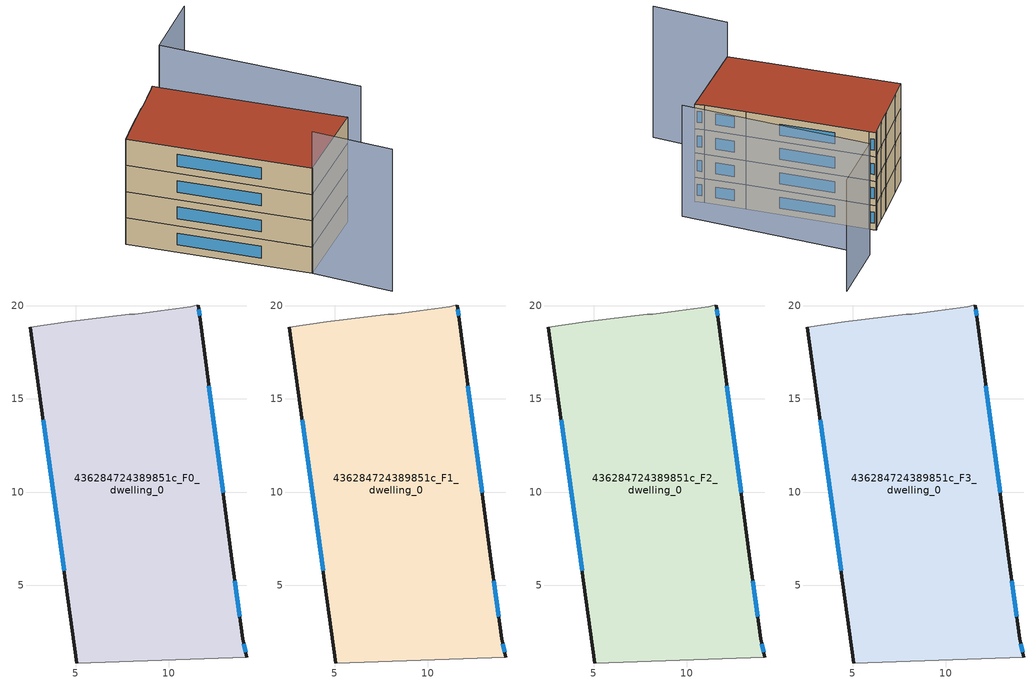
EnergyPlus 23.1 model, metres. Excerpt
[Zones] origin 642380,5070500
436284724389851c_F0_dwelling_0
 floor ground (EU_floor_Construction): 11.57,20.04 11.68,19.24 13.37,6.43 13.97,2.13 14.17,1.13 5.06,0.83 2.57,18.84 4.57,19.14 7.87,19.54 8.17,19.54 9.57,19.74 11.18,19.94 11.48,20.04 z0
 wall outside (EU_wall_Construction): 14.17,1.13 13.97,2.13 13.37,6.43 11.68,19.24 11.57,20.04 / 2.57,18.84 5.06,0.83 z0:3
 wall adiabatic (EU_wall_Construction): 11.57,20.04 11.48,20.04 11.18,19.94 9.57,19.74 8.17,19.54 7.87,19.54 4.57,19.14 2.57,18.84 / 5.06,0.83 14.17,1.13 z0:3
 window (EU_Window_Construction): 11.65,19.46 11.6,19.82 / 12.91,9.96 12.14,15.72 / 13.81,3.31 13.54,5.25 / 14.12,1.4 14.03,1.85 / 3.26,13.89 4.38,5.79 z0.83:2.17
436284724389851c_F1_dwelling_0
 floor to 436284724389851c_F0_dwelling_0 (EU_floor_Construction): 11.57,20.04 11.67,19.24 13.37,6.43 13.97,2.13 14.17,1.13 5.06,0.83 2.57,18.84 4.57,19.14 7.87,19.54 8.17,19.54 9.57,19.74 11.17,19.94 11.48,20.04 z3
 wall outside (EU_wall_Construction): 14.17,1.13 13.97,2.13 13.37,6.43 11.68,19.24 11.57,20.04 / 2.57,18.84 5.06,0.83 z3:6
 wall adiabatic (EU_wall_Construction): 11.57,20.04 11.48,20.04 11.18,19.94 9.57,19.74 8.17,19.54 7.87,19.54 4.57,19.14 2.57,18.84 / 5.06,0.83 14.17,1.13 z3:6
 window (EU_Window_Construction): 11.65,19.46 11.6,19.82 / 12.91,9.96 12.14,15.72 / 13.81,3.31 13.54,5.25 / 14.12,1.4 14.03,1.85 / 3.26,13.89 4.38,5.79 z3.83:5.17
436284724389851c_F2_dwelling_0
 floor to 436284724389851c_F1_dwelling_0 (EU_floor_Construction): 11.57,20.04 11.67,19.24 13.37,6.43 13.97,2.13 14.17,1.13 5.06,0.83 2.57,18.84 4.57,19.14 7.87,19.54 8.17,19.54 9.57,19.74 11.17,19.94 11.48,20.04 z6
 wall outside (EU_wall_Construction): 14.17,1.13 13.97,2.13 13.37,6.43 11.68,19.24 11.57,20.04 / 2.57,18.84 5.06,0.83 z6:9
 wall adiabatic (EU_wall_Construction): 11.57,20.04 11.48,20.04 11.18,19.94 9.57,19.74 8.17,19.54 7.87,19.54 4.57,19.14 2.57,18.84 / 5.06,0.83 14.17,1.13 z6:9
 window (EU_Window_Construction): 11.65,19.46 11.6,19.82 / 12.91,9.96 12.14,15.72 / 13.81,3.31 13.54,5.25 / 14.12,1.4 14.03,1.85 / 3.26,13.89 4.38,5.79 z6.83:8.17
436284724389851c_F3_dwelling_0
 floor to 436284724389851c_F2_dwelling_0 (EU_floor_Construction): 11.57,20.04 11.67,19.24 13.37,6.43 13.97,2.13 14.17,1.13 5.06,0.83 2.57,18.84 4.57,19.14 7.87,19.54 8.17,19.54 9.57,19.74 11.17,19.94 11.48,20.04 z9
 wall outside (EU_wall_Construction): 14.17,1.13 13.97,2.13 13.37,6.43 11.68,19.24 11.57,20.04 / 2.57,18.84 5.06,0.83 z9:12
 wall adiabatic (EU_wall_Construction): 11.57,20.04 11.48,20.04 11.18,19.94 9.57,19.74 8.17,19.54 7.87,19.54 4.57,19.14 2.57,18.84 / 5.06,0.83 14.17,1.13 z9:12
 window (EU_Window_Construction): 11.65,19.46 11.6,19.82 / 12.91,9.96 12.14,15.72 / 13.81,3.31 13.54,5.25 / 14.12,1.4 14.03,1.85 / 3.26,13.89 4.38,5.79 z9.83:11.17
 roof outside (EU_roof_Construction): 14.17,1.13 13.97,2.13 13.37,6.43 11.68,19.24 11.57,20.04 11.48,20.04 11.18,19.94 9.57,19.74 8.17,19.54 7.87,19.54 4.57,19.14 2.57,18.84 5.06,0.83 z12
shading: 5.33,-7.2 5.07,0.83 z0:16.2; 17.06,1.02 15.85,21.13 / 15.85,21.13 22.68,21.54 z0:13.7
[Building]
EU S2 Campaign: North Axis=0; Terrain=City; Solar Distribution=FullExterior
[Site:Location]
Lyon-Bron: Latitude=45.75; Longitude=5; Time Zone=1; Elevation=198
[SizingPeriod:WeatherFileDays]
AnnualSizingPeriod: Begin Month=1; Begin Day of Month=1; End Month=12; End Day of Month=31; Day of Week for Start Day=Monday; Use Weather File Daylight Saving Period=No; Use Weather File Rain and Snow Indicators=No
[MATERIAL]
EU_InternalMass_Material: Roughness=MediumRough; Thickness=0.1; Conductivity=1; Density=1800; Specific Heat=900; Thermal Absorptance=0.9; Solar Absorptance=0.7; Visible Absorptance=0.7
[MATERIAL:NOMASS] Roughness=MediumRough; Thermal Absorptance=0.9; Solar Absorptance=0.7; Visible Absorptance=0.7
Name | Thermal Resistance
EU_wall_NoMass | 0.87146
EU_roof_NoMass | 0.842276
EU_floor_NoMass | 0.496999
[WINDOWMATERIAL:SIMPLEGLAZINGSYSTEM]
EU_Window_SimpleGlazing: UFactor=2.2525; Solar Heat Gain Coefficient=0.76; Visible Transmittance=0.76
[CONSTRUCTION]
EU_wall_Construction: EU_wall_NoMass
EU_roof_Construction: EU_roof_NoMass
EU_floor_Construction: EU_floor_NoMass
EU_InternalMass_Construction: EU_InternalMass_Material
EU_Window_Construction: EU_Window_SimpleGlazing
[ZONE] Type=1; Multiplier=1; Ceiling Height=autocalculate; Floor Area=autocalculate; Part of Total Floor Area=Yes
Name | Volume
436284724389851c_F0_dwelling_0 | 504.694
436284724389851c_F1_dwelling_0; 436284724389851c_F2_dwelling_0 | 504.692
436284724389851c_F3_dwelling_0 | 1009.38
[INTERNALMASS] Construction=EU_InternalMass_Construction; Surface Area=168.231
Name | Zone or ZoneList
436284724389851c_F0_dwelling_0_EU_InternalMass | 436284724389851c_F0_dwelling_0
436284724389851c_F1_dwelling_0_EU_InternalMass | 436284724389851c_F1_dwelling_0
436284724389851c_F2_dwelling_0_EU_InternalMass | 436284724389851c_F2_dwelling_0
436284724389851c_F3_dwelling_0_EU_InternalMass | 436284724389851c_F3_dwelling_0
[OTHEREQUIPMENT] Fuel Type=Electricity; Design Level Calculation Method=Watts/Area; Power per Zone Floor Area=1; Fraction Latent=0; Fraction Radiant=0; Fraction Lost=0; Carbon Dioxide Generation Rate=0; EndUse Subcategory=EU_Step8_InternalGains
Name | Zone or ZoneList or Space or SpaceList | Schedule
EU_Step8_InternalGain_436284724389851c_F0_dwelling_0_f000 | 436284724389851c_F0_dwelling_0 | EU_Step8_GainSchedule_436284724389851c_F0_dwelling_0_f000
EU_Step8_InternalGain_436284724389851c_F1_dwelling_0_f000 | 436284724389851c_F1_dwelling_0 | EU_Step8_GainSchedule_436284724389851c_F1_dwelling_0_f000
EU_Step8_InternalGain_436284724389851c_F2_dwelling_0_f000 | 436284724389851c_F2_dwelling_0 | EU_Step8_GainSchedule_436284724389851c_F2_dwelling_0_f000
EU_Step8_InternalGain_436284724389851c_F3_dwelling_0_f000 | 436284724389851c_F3_dwelling_0 | EU_Step8_GainSchedule_436284724389851c_F3_dwelling_0_f000
[ZONEVENTILATION:DESIGNFLOWRATE] Schedule=EU_AlwaysOn; Design Flow Rate Calculation Method=AirChanges/Hour; Air Changes per Hour=0.425; Ventilation Type=Natural; Fan Pressure Rise=0; Fan Total Efficiency=1; Constant Term Coefficient=1; Temperature Term Coefficient=0; Velocity Term Coefficient=0; Velocity Squared Term Coefficient=0; Minimum Indoor Temperature=-100; Maximum Indoor Temperature=100; Delta Temperature=-100; Minimum Outdoor Temperature=-100; Maximum Outdoor Temperature=100; Maximum Wind Speed=40
Name | Zone or ZoneList or Space or SpaceList
EU_ConstantAir_436284724389851c_F0_dwelling_0 | 436284724389851c_F0_dwelling_0
EU_ConstantAir_436284724389851c_F1_dwelling_0 | 436284724389851c_F1_dwelling_0
EU_ConstantAir_436284724389851c_F2_dwelling_0 | 436284724389851c_F2_dwelling_0
EU_ConstantAir_436284724389851c_F3_dwelling_0 | 436284724389851c_F3_dwelling_0
[HVACTEMPLATE:THERMOSTAT] Constant Heating Setpoint=20; Constant Cooling Setpoint=50
EU_HeatOnly_436284724389851c_F0_dwelling_0; EU_HeatOnly_436284724389851c_F1_dwelling_0; EU_HeatOnly_436284724389851c_F2_dwelling_0; EU_HeatOnly_436284724389851c_F3_dwelling_0
[HVACTEMPLATE:ZONE:IDEALLOADSAIRSYSTEM] System Availability Schedule=EU_AlwaysOn; Maximum Heating Supply Air Temperature=50; Minimum Cooling Supply Air Temperature=13; Maximum Heating Supply Air Humidity Ratio=0.0156; Minimum Cooling Supply Air Humidity Ratio=0.0077; Heating Limit=NoLimit; Cooling Limit=NoLimit; Heating Availability Schedule=EU_AlwaysOn; Cooling Availability Schedule=EU_CoolingOff; Dehumidification Control Type=ConstantSensibleHeatRatio; Cooling Sensible Heat Ratio=0.7; Dehumidification Setpoint=60; Humidification Control Type=None; Humidification Setpoint=30; Outdoor Air Method=None; Outdoor Air Flow Rate per Person=0.00944; Outdoor Air Flow Rate per Zone Floor Area=0; Outdoor Air Flow Rate per Zone=0; Demand Controlled Ventilation Type=None; Outdoor Air Economizer Type=NoEconomizer; Heat Recovery Type=None; Sensible Heat Recovery Effectiveness=0.7; Latent Heat Recovery Effectiveness=0.65
Name | Template Thermostat
436284724389851c_F0_dwelling_0 | EU_HeatOnly_436284724389851c_F0_dwelling_0
436284724389851c_F1_dwelling_0 | EU_HeatOnly_436284724389851c_F1_dwelling_0
436284724389851c_F2_dwelling_0 | EU_HeatOnly_436284724389851c_F2_dwelling_0
436284724389851c_F3_dwelling_0 | EU_HeatOnly_436284724389851c_F3_dwelling_0
[SIZING:ZONE] Zone Cooling Design Supply Air Temperature Input Method=SupplyAirTemperature; Zone Cooling Design Supply Air Temperature=13; Zone Heating Design Supply Air Temperature Input Method=SupplyAirTemperature; Zone Heating Design Supply Air Temperature=50; Zone Cooling Design Supply Air Humidity Ratio=0.008; Zone Heating Design Supply Air Humidity Ratio=0.008; Cooling Design Air Flow Method=DesignDay; Cooling Design Air Flow Rate=0; Cooling Minimum Air Flow per Zone Floor Area=0.000762; Cooling Minimum Air Flow=0; Cooling Minimum Air Flow Fraction=0.2; Heating Design Air Flow Method=DesignDay; Heating Design Air Flow Rate=0; Heating Maximum Air Flow per Zone Floor Area=0.002032; Heating Maximum Air Flow=0.141576; Heating Maximum Air Flow Fraction=0.3; Account for Dedicated Outdoor Air System=No; Dedicated Outdoor Air System Control Strategy=NeutralSupplyAir; Dedicated Outdoor Air Low Setpoint Temperature for Design=autosize; Dedicated Outdoor Air High Setpoint Temperature for Design=autosize; Zone Load Sizing Method=Sensible Load Only No Latent Load; Zone Latent Cooling Design Supply Air Humidity Ratio Input Method=HumidityRatioDifference; Zone Cooling Design Supply Air Humidity Ratio Difference=0.005; Zone Latent Heating Design Supply Air Humidity Ratio Input Method=HumidityRatioDifference; Zone Humidification Design Supply Air Humidity Ratio Difference=0.005
436284724389851c_F0_dwelling_0; 436284724389851c_F1_dwelling_0; 436284724389851c_F2_dwelling_0; 436284724389851c_F3_dwelling_0
[SCHEDULE:CONSTANT]
Name | Hourly Value
EU_AlwaysOn | 1
EU_CoolingOff | 0
[SCHEDULE:FILE] Column Number=1; Rows to Skip at Top=0; Number of Hours of Data=8760; Column Separator=Comma; Interpolate to Timestep=No; Minutes per Item=60; Adjust Schedule for Daylight Savings=Yes
Name | File
EU_Step8_GainSchedule_436284724389851c_F0_dwelling_0_f000 | ../../schedules/436284724389851c/436284724389851c_F0_dwelling_0_f000_gain.csv
EU_Step8_GainSchedule_436284724389851c_F1_dwelling_0_f000 | ../../schedules/436284724389851c/436284724389851c_F1_dwelling_0_f000_gain.csv
EU_Step8_GainSchedule_436284724389851c_F2_dwelling_0_f000 | ../../schedules/436284724389851c/436284724389851c_F2_dwelling_0_f000_gain.csv
EU_Step8_GainSchedule_436284724389851c_F3_dwelling_0_f000 | ../../schedules/436284724389851c/436284724389851c_F3_dwelling_0_f000_gain.csv
